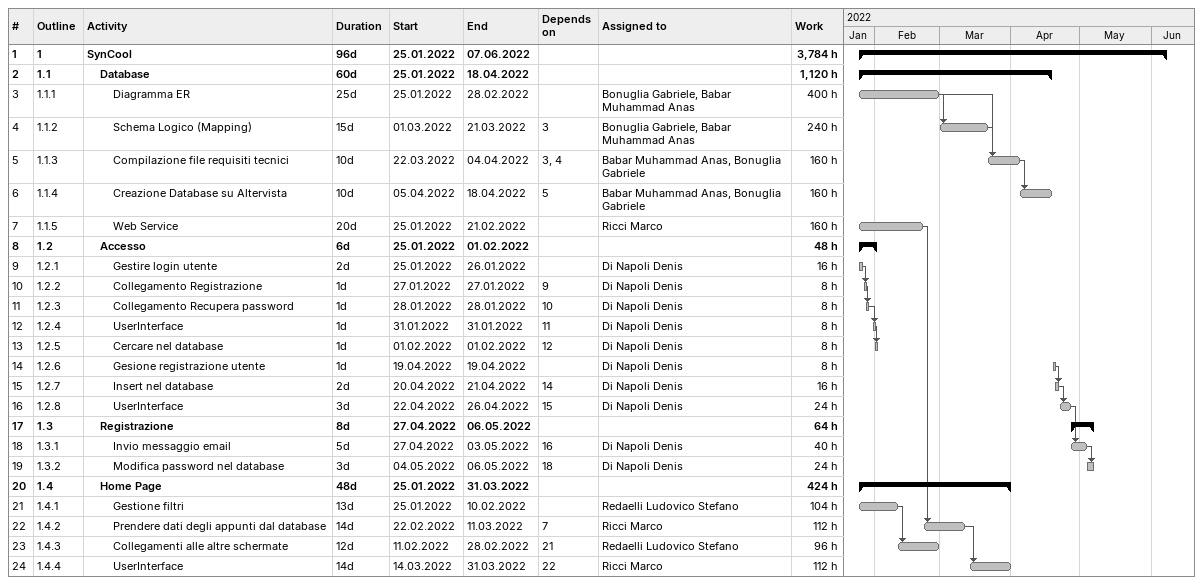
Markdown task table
| ID | WBS | Task | Duration | Start | Finish | Predecessors | Resources | Work (h) |
|---|---|---|---|---|---|---|---|---|
| 1 | 1 | **SynCool** | 96d | 2022-01-25 | 2022-06-07 |  |  | 3784 |
| 2 | 1.1 | **Database** | 60d | 2022-01-25 | 2022-04-18 |  |  | 1120 |
| 3 | 1.1.1 | Diagramma ER | 25d | 2022-01-25 | 2022-02-28 |  | Bonuglia Gabriele, Babar Muhammad Anas | 400 |
| 4 | 1.1.2 | Schema Logico (Mapping) | 15d | 2022-03-01 | 2022-03-21 | 3 | Bonuglia Gabriele, Babar Muhammad Anas | 240 |
| 5 | 1.1.3 | Compilazione file requisiti tecnici | 10d | 2022-03-22 | 2022-04-04 | 3, 4 | Babar Muhammad Anas, Bonuglia Gabriele | 160 |
| 6 | 1.1.4 | Creazione Database su Altervista | 10d | 2022-04-05 | 2022-04-18 | 5 | Babar Muhammad Anas, Bonuglia Gabriele | 160 |
| 7 | 1.1.5 | Web Service | 20d | 2022-01-25 | 2022-02-21 |  | Ricci Marco | 160 |
| 8 | 1.2 | **Accesso** | 6d | 2022-01-25 | 2022-02-01 |  |  | 48 |
| 9 | 1.2.1 | Gestire login utente | 2d | 2022-01-25 | 2022-01-26 |  | Di Napoli Denis | 16 |
| 10 | 1.2.2 | Collegamento Registrazione | 1d | 2022-01-27 | 2022-01-27 | 9 | Di Napoli Denis | 8 |
| 11 | 1.2.3 | Collegamento Recupera password | 1d | 2022-01-28 | 2022-01-28 | 10 | Di Napoli Denis | 8 |
| 12 | 1.2.4 | UserInterface | 1d | 2022-01-31 | 2022-01-31 | 11 | Di Napoli Denis | 8 |
| 13 | 1.2.5 | Cercare nel database | 1d | 2022-02-01 | 2022-02-01 | 12 | Di Napoli Denis | 8 |
| 14 | 1.2.6 | Gesione registrazione utente | 1d | 2022-04-19 | 2022-04-19 |  | Di Napoli Denis | 8 |
| 15 | 1.2.7 | Insert nel database | 2d | 2022-04-20 | 2022-04-21 | 14 | Di Napoli Denis | 16 |
| 16 | 1.2.8 | UserInterface | 3d | 2022-04-22 | 2022-04-26 | 15 | Di Napoli Denis | 24 |
| 17 | 1.3 | **Registrazione** | 8d | 2022-04-27 | 2022-05-06 |  |  | 64 |
| 18 | 1.3.1 | Invio messaggio email | 5d | 2022-04-27 | 2022-05-03 | 16 | Di Napoli Denis | 40 |
| 19 | 1.3.2 | Modifica password nel database | 3d | 2022-05-04 | 2022-05-06 | 18 | Di Napoli Denis | 24 |
| 20 | 1.4 | **Home Page** | 48d | 2022-01-25 | 2022-03-31 |  |  | 424 |
| 21 | 1.4.1 | Gestione filtri | 13d | 2022-01-25 | 2022-02-10 |  | Redaelli Ludovico Stefano | 104 |
| 22 | 1.4.2 | Prendere dati degli appunti dal database | 14d | 2022-02-22 | 2022-03-11 | 7 | Ricci Marco | 112 |
| 23 | 1.4.3 | Collegamenti alle altre schermate | 12d | 2022-02-11 | 2022-02-28 | 21 | Redaelli Ludovico Stefano | 96 |
| 24 | 1.4.4 | UserInterface | 14d | 2022-03-14 | 2022-03-31 | 22 | Ricci Marco | 112 |
